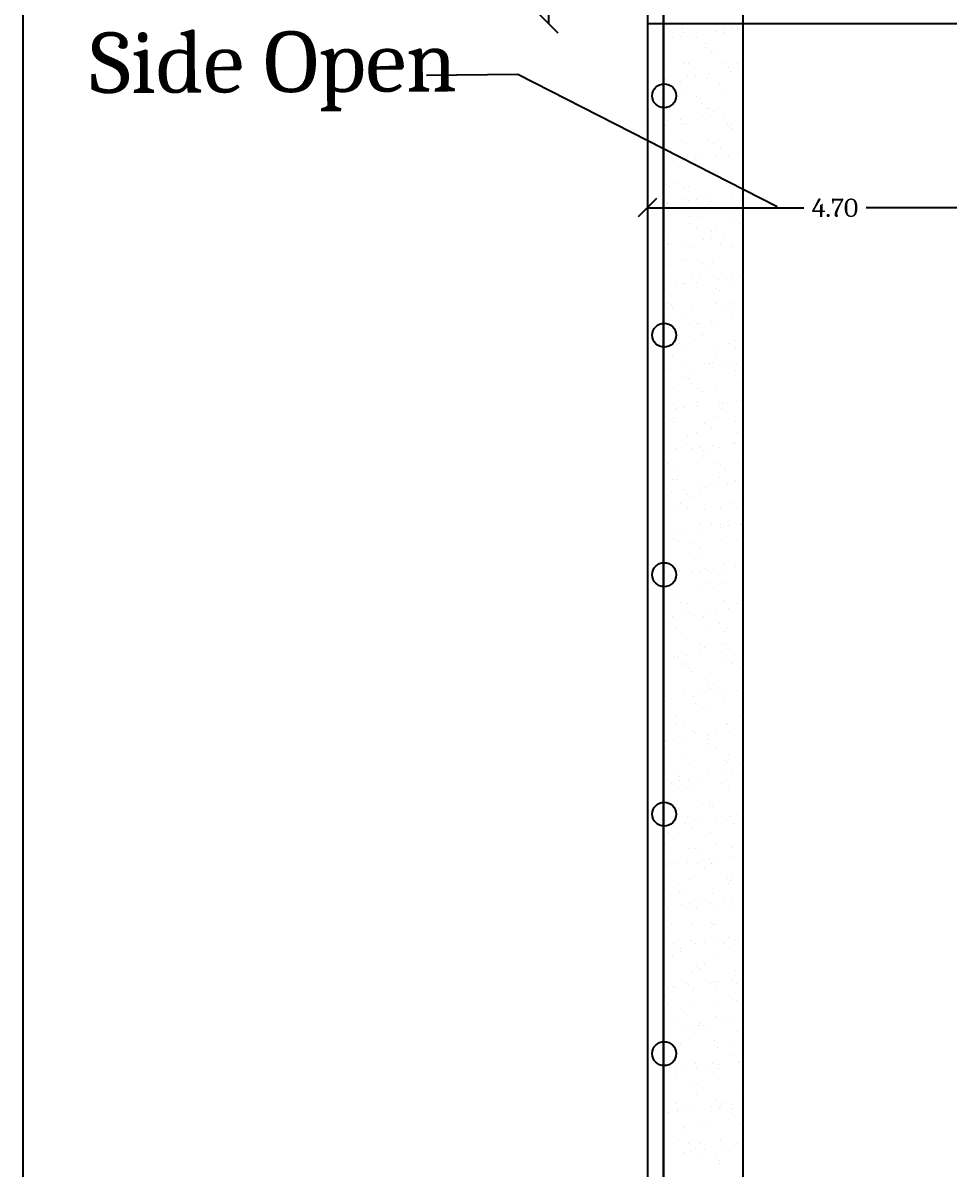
# Model space of a CAD drawing. Header units: metres. Extents: x 54 to 230, y 9 to 104.
# Drawn here: x 54.04 to 65.65, y 56.85 to 71.21 of the extents above; entities that cross this region are included whole.
import ezdxf

# ---------------------------------------------------------------- set-up
doc = ezdxf.new("R2010")
doc.units = ezdxf.units.M
doc.header["$MEASUREMENT"] = 0
for name, color, linetype in [('AS_AT_SITE', 7, 'Continuous'), ('BLK_1_LVL_0_SIDE_SETBACK1', 171, 'Continuous'), ('FMB_OR_PLR', 7, 'Continuous'), ('PER_AISLE_WIDTH', 7, 'Continuous'), ('PLOT_BOUNDARY', 70, 'Continuous'), ('RWH', 130, 'Continuous'), ('SUPER_IMPOSED', 7, 'Continuous'), ('TWO_WHEELER_DRIVE_WAY', 7, 'Continuous')]:
    doc.layers.add(name, color=color, linetype=linetype)
doc.layers.add('DRIVE_WAY', color=254, linetype='Continuous', plot=False)
doc.styles.get("Standard").update_dxf_attribs({"font": 'Cambria.ttf'})
doc.dimstyles.get("Standard").update_dxf_attribs({"dimtxt": 0.23, "dimasz": 0.23, "dimexe": 0.18, "dimexo": 0.0625, "dimgap": 0.09, "dimtad": 0, "dimzin": 0, "dimdsep": 46, "dimtxsty": 'Standard', "dimblk": 'OBLIQUE', "dimcen": 0.09, "dimse1": 1, "dimse2": 1, "dimadec": 0, "dimazin": 0, "dimtfac": 1, "dimtofl": 0, "dimtmove": 0, "dimatfit": 3, "dimldrblk": 'OBLIQUE', "dimfxl": 0, "dimtolj": 1, "dimtzin": 0, "dimarcsym": 0})

# ---------------------------------------------------------------- blocks, each defined once
blk = doc.blocks.new('_Oblique')
at = {"color": 0, "linetype": 'ByBlock', "lineweight": -2}
blk.add_line((-0.5, -0.5), (0.5, 0.5), dxfattribs=at)
blk = doc.blocks.new('*D258')
at = {"color": 0, "lineweight": -2}
for p, q in [((61.871, 68.893), (63.83, 68.893)), ((66.571, 68.893), (64.612, 68.893))]:
    blk.add_line(p, q, dxfattribs=at)
at = {"color": 0, "lineweight": -2, "xscale": 0.23, "yscale": 0.23, "zscale": 0.23, "rotation": 180}
blk.add_blockref('_Oblique', (61.871, 68.893), dxfattribs=at)
at = {"color": 0, "lineweight": -2, "xscale": 0.23, "yscale": 0.23, "zscale": 0.23}
blk.add_blockref('_Oblique', (66.571, 68.893), dxfattribs=at)
at = {"color": 0, "insert": (64.221, 68.893), "char_height": 0.23, "attachment_point": 5}
blk.add_mtext('\\A1;4.70', dxfattribs=at)
blk = doc.blocks.new('*D261')
at = {"color": 0, "lineweight": -2}
for p, q in [((60.633, 77.079), (60.633, 74.526)), ((60.633, 71.199), (60.633, 73.753))]:
    blk.add_line(p, q, dxfattribs=at)
at = {"color": 0, "lineweight": -2, "xscale": 0.23, "yscale": 0.23, "zscale": 0.23}
for p, rotation in [((60.633, 77.079), 90), ((60.633, 71.199), 270)]:
    blk.add_blockref('_Oblique', p, dxfattribs=dict(at, rotation=rotation))
at = {"color": 0, "insert": (60.633, 74.139), "char_height": 0.23, "attachment_point": 5, "rotation": 90}
blk.add_mtext('\\A1;5.88', dxfattribs=at)

msp = doc.modelspace()

# ---------------------------------------------------------------- linework, layer by layer
at = {"color": 0, "lineweight": 25, "ltscale": 0.25}
for p, q in [((54.043, 103.972), (54.043, 9.383)), ((61.871, 77.079), (61.871, 28.503)), ((62.071, 76.879), (62.071, 28.503))]:
    msp.add_line(p, q, dxfattribs=at)
at = {"color": 0, "linetype": 'Continuous', "lineweight": 25, "ltscale": 0.25}
for p, q in [((62.219, 71.197), (62.219, 71.197)), ((62.304, 71.143), (62.304, 71.143)), ((62.306, 71.185), (62.306, 71.185)), ((62.328, 71.092), (62.328, 71.092)), ((62.726, 71.099), (62.726, 71.099)), ((62.83, 71.113), (62.83, 71.113)), ((62.839, 71.089), (62.839, 71.089)), ((62.842, 71.198), (62.842, 71.198)), ((62.927, 71.144), (62.927, 71.144)), ((62.993, 71.134), (62.993, 71.134)), ((62.188, 71.028), (62.188, 71.028)), ((62.292, 71.042), (62.292, 71.042)), ((62.455, 71.063), (62.455, 71.063)), ((62.48, 71.026), (62.48, 71.026)), ((62.607, 70.95), (62.607, 70.95)), ((62.598, 70.904), (62.598, 70.904)), ((62.679, 70.843), (62.679, 70.843)), ((62.716, 70.809), (62.716, 70.809)), ((62.078, 70.668), (62.078, 70.668)), ((62.34, 70.706), (62.34, 70.706)), ((62.381, 70.696), (62.381, 70.696)), ((62.465, 70.642), (62.465, 70.642)), ((62.852, 70.704), (62.852, 70.704)), ((62.89, 70.65), (62.89, 70.65)), ((63.004, 70.697), (63.004, 70.697)), ((62.101, 70.499), (62.101, 70.499)), ((62.114, 70.634), (62.114, 70.634)), ((62.372, 70.535), (62.372, 70.535)), ((62.476, 70.548), (62.476, 70.548)), ((62.611, 70.519), (62.611, 70.519)), ((62.639, 70.57), (62.639, 70.57)), ((62.911, 70.605), (62.911, 70.605)), ((63.015, 70.619), (63.015, 70.619)), ((62.146, 70.448), (62.146, 70.448)), ((62.288, 70.474), (62.288, 70.474)), ((62.769, 70.449), (62.769, 70.449)), ((62.353, 70.321), (62.353, 70.321)), ((62.488, 70.292), (62.488, 70.292)), ((62.524, 70.258), (62.524, 70.258)), ((62.864, 70.319), (62.864, 70.319)), ((62.083, 70.114), (62.083, 70.114)), ((62.542, 70.195), (62.542, 70.195)), ((62.623, 70.133), (62.623, 70.133)), ((62.627, 70.142), (62.627, 70.142)), ((62.698, 70.099), (62.698, 70.099)), ((62.823, 70.076), (62.823, 70.076)), ((62.123, 69.984), (62.123, 69.984)), ((62.285, 70.005), (62.285, 70.005)), ((62.308, 69.947), (62.308, 69.947)), ((62.365, 69.936), (62.365, 69.936)), ((62.557, 70.041), (62.557, 70.041)), ((62.661, 70.055), (62.661, 70.055)), ((62.877, 69.933), (62.877, 69.933)), ((62.93, 69.948), (62.93, 69.948)), ((62.097, 69.923), (62.097, 69.923)), ((62.897, 69.916), (62.897, 69.916)), ((62.934, 69.883), (62.934, 69.883)), ((62.081, 69.693), (62.081, 69.693)), ((62.096, 69.729), (62.096, 69.729)), ((62.165, 69.64), (62.165, 69.64)), ((62.296, 69.741), (62.296, 69.741)), ((62.333, 69.707), (62.333, 69.707)), ((62.636, 69.748), (62.636, 69.748)), ((62.704, 69.695), (62.704, 69.695)), ((62.788, 69.641), (62.788, 69.641)), ((62.378, 69.55), (62.378, 69.55)), ((62.47, 69.512), (62.47, 69.512)), ((62.507, 69.548), (62.507, 69.548)), ((62.741, 69.547), (62.741, 69.547)), ((62.845, 69.561), (62.845, 69.561)), ((62.89, 69.548), (62.89, 69.548)), ((63.008, 69.583), (63.008, 69.583)), ((62.203, 69.477), (62.203, 69.477)), ((62.307, 69.49), (62.307, 69.49)), ((62.469, 69.446), (62.469, 69.446)), ((62.648, 69.363), (62.648, 69.363)), ((62.706, 69.365), (62.706, 69.365)), ((62.108, 69.343), (62.108, 69.343)), ((62.743, 69.331), (62.743, 69.331)), ((62.105, 69.19), (62.105, 69.19)), ((62.142, 69.156), (62.142, 69.156)), ((62.243, 69.193), (62.243, 69.193)), ((62.327, 69.139), (62.327, 69.139)), ((62.391, 69.165), (62.391, 69.165)), ((62.865, 69.194), (62.865, 69.194)), ((62.902, 69.162), (62.902, 69.162)), ((62.917, 69.172), (62.917, 69.172)), ((62.95, 69.14), (62.95, 69.14)), ((63.03, 69.068), (63.03, 69.068)), ((62.116, 68.947), (62.116, 68.947)), ((62.121, 68.958), (62.121, 68.958)), ((62.316, 68.996), (62.316, 68.996)), ((62.387, 68.983), (62.387, 68.983)), ((62.491, 68.997), (62.491, 68.997)), ((62.631, 68.945), (62.631, 68.945)), ((62.654, 69.018), (62.654, 69.018)), ((62.661, 68.977), (62.661, 68.977)), ((62.926, 69.054), (62.926, 69.054)), ((62.403, 68.78), (62.403, 68.78)), ((62.515, 68.814), (62.515, 68.814)), ((62.552, 68.78), (62.552, 68.78)), ((62.915, 68.777), (62.915, 68.777)), ((62.404, 68.692), (62.404, 68.692)), ((62.489, 68.638), (62.489, 68.638)), ((63.027, 68.693), (63.027, 68.693)), ((62.133, 68.573), (62.133, 68.573)), ((62.572, 68.49), (62.572, 68.49)), ((62.674, 68.592), (62.674, 68.592)), ((62.676, 68.503), (62.676, 68.503)), ((62.726, 68.621), (62.726, 68.621)), ((62.838, 68.525), (62.838, 68.525)), ((62.124, 68.445), (62.124, 68.445)), ((62.137, 68.432), (62.137, 68.432)), ((62.169, 68.444), (62.169, 68.444)), ((62.3, 68.454), (62.3, 68.454)), ((62.416, 68.394), (62.416, 68.394)), ((62.792, 68.445), (62.792, 68.445)), ((62.925, 68.438), (62.925, 68.438)), ((62.927, 68.392), (62.927, 68.392)), ((62.962, 68.405), (62.962, 68.405)), ((62.324, 68.263), (62.324, 68.263)), ((62.36, 68.229), (62.36, 68.229)), ((62.686, 68.207), (62.686, 68.207)), ((62.146, 68.187), (62.146, 68.187)), ((62.534, 68.07), (62.534, 68.07)), ((62.566, 68.191), (62.566, 68.191)), ((62.65, 68.137), (62.65, 68.137)), ((62.218, 67.925), (62.218, 67.925)), ((62.322, 67.939), (62.322, 67.939)), ((62.331, 67.943), (62.331, 67.943)), ((62.428, 68.009), (62.428, 68.009)), ((62.484, 67.96), (62.484, 67.96)), ((62.756, 67.996), (62.756, 67.996)), ((62.86, 68.01), (62.86, 68.01)), ((62.94, 68.006), (62.94, 68.006)), ((62.954, 67.944), (62.954, 67.944)), ((63.023, 68.031), (63.023, 68.031)), ((62.159, 67.802), (62.159, 67.802)), ((62.699, 67.821), (62.699, 67.821)), ((62.733, 67.887), (62.733, 67.887)), ((62.77, 67.853), (62.77, 67.853)), ((62.104, 67.689), (62.104, 67.689)), ((62.132, 67.712), (62.132, 67.712)), ((62.169, 67.678), (62.169, 67.678)), ((62.189, 67.635), (62.189, 67.635)), ((62.727, 67.69), (62.727, 67.69)), ((62.812, 67.636), (62.812, 67.636)), ((62.944, 67.694), (62.944, 67.694)), ((62.343, 67.518), (62.343, 67.518)), ((62.441, 67.623), (62.441, 67.623)), ((62.94, 67.502), (62.94, 67.502)), ((62.953, 67.621), (62.953, 67.621)), ((63.045, 67.516), (63.045, 67.516)), ((62.13, 67.396), (62.13, 67.396)), ((62.171, 67.416), (62.171, 67.416)), ((62.402, 67.432), (62.402, 67.432)), ((62.492, 67.442), (62.492, 67.442)), ((62.506, 67.445), (62.506, 67.445)), ((62.669, 67.467), (62.669, 67.467)), ((62.711, 67.436), (62.711, 67.436)), ((62.454, 67.238), (62.454, 67.238)), ((62.542, 67.336), (62.542, 67.336)), ((62.579, 67.302), (62.579, 67.302)), ((62.965, 67.236), (62.965, 67.236)), ((62.266, 67.188), (62.266, 67.188)), ((62.35, 67.134), (62.35, 67.134)), ((62.753, 67.143), (62.753, 67.143)), ((62.889, 67.189), (62.889, 67.189)), ((62.973, 67.136), (62.973, 67.136)), ((62.152, 66.967), (62.152, 66.967)), ((62.184, 67.031), (62.184, 67.031)), ((62.586, 66.938), (62.586, 66.938)), ((62.654, 66.941), (62.654, 66.941)), ((62.691, 66.952), (62.691, 66.952)), ((62.724, 67.051), (62.724, 67.051)), ((62.853, 66.973), (62.853, 66.973)), ((62.952, 66.96), (62.952, 66.96)), ((62.989, 66.927), (62.989, 66.927)), ((62.152, 66.881), (62.152, 66.881)), ((62.315, 66.902), (62.315, 66.902)), ((62.351, 66.785), (62.351, 66.785)), ((62.466, 66.853), (62.466, 66.853)), ((62.978, 66.85), (62.978, 66.85)), ((62.196, 66.646), (62.196, 66.646)), ((62.388, 66.751), (62.388, 66.751)), ((62.427, 66.687), (62.427, 66.687)), ((62.512, 66.634), (62.512, 66.634)), ((62.737, 66.665), (62.737, 66.665)), ((63.05, 66.689), (63.05, 66.689)), ((62.562, 66.592), (62.562, 66.592)), ((63.038, 66.48), (63.038, 66.48)), ((62.193, 66.439), (62.193, 66.439)), ((62.233, 66.374), (62.233, 66.374)), ((62.337, 66.387), (62.337, 66.387)), ((62.479, 66.467), (62.479, 66.467)), ((62.499, 66.409), (62.499, 66.409)), ((62.761, 66.409), (62.761, 66.409)), ((62.771, 66.444), (62.771, 66.444)), ((62.798, 66.376), (62.798, 66.376)), ((62.815, 66.44), (62.815, 66.44)), ((62.875, 66.458), (62.875, 66.458)), ((62.99, 66.465), (62.99, 66.465)), ((62.16, 66.234), (62.16, 66.234)), ((62.196, 66.2), (62.196, 66.2)), ((62.209, 66.26), (62.209, 66.26)), ((62.749, 66.28), (62.749, 66.28)), ((62.972, 66.216), (62.972, 66.216)), ((62.491, 66.082), (62.491, 66.082)), ((62.589, 66.187), (62.589, 66.187)), ((62.673, 66.133), (62.673, 66.133)), ((63.003, 66.08), (63.003, 66.08)), ((62.354, 65.938), (62.354, 65.938)), ((62.37, 66.041), (62.37, 66.041)), ((62.684, 65.915), (62.684, 65.915)), ((62.955, 65.951), (62.955, 65.951)), ((62.977, 65.939), (62.977, 65.939)), ((63.059, 65.965), (63.059, 65.965)), ((62.145, 65.844), (62.145, 65.844)), ((62.222, 65.875), (62.222, 65.875)), ((62.417, 65.88), (62.417, 65.88)), ((62.521, 65.894), (62.521, 65.894)), ((62.57, 65.858), (62.57, 65.858)), ((62.606, 65.824), (62.606, 65.824)), ((62.762, 65.894), (62.762, 65.894)), ((62.128, 65.685), (62.128, 65.685)), ((62.212, 65.631), (62.212, 65.631)), ((62.504, 65.697), (62.504, 65.697)), ((62.751, 65.686), (62.751, 65.686)), ((62.78, 65.665), (62.78, 65.665)), ((62.835, 65.632), (62.835, 65.632)), ((63.016, 65.694), (63.016, 65.694)), ((62.179, 65.489), (62.179, 65.489)), ((62.234, 65.49), (62.234, 65.49)), ((62.774, 65.509), (62.774, 65.509)), ((62.979, 65.483), (62.979, 65.483)), ((62.167, 65.329), (62.167, 65.329)), ((62.33, 65.351), (62.33, 65.351)), ((62.516, 65.437), (62.516, 65.437)), ((62.601, 65.386), (62.601, 65.386)), ((62.705, 65.4), (62.705, 65.4)), ((62.868, 65.422), (62.868, 65.422)), ((63.016, 65.449), (63.016, 65.449)), ((62.378, 65.307), (62.378, 65.307)), ((62.415, 65.273), (62.415, 65.273)), ((62.517, 65.311), (62.517, 65.311)), ((63.028, 65.309), (63.028, 65.309)), ((62.247, 65.104), (62.247, 65.104)), ((62.289, 65.184), (62.289, 65.184)), ((62.374, 65.13), (62.374, 65.13)), ((62.589, 65.114), (62.589, 65.114)), ((62.787, 65.124), (62.787, 65.124)), ((62.912, 65.185), (62.912, 65.185)), ((62.996, 65.131), (62.996, 65.131)), ((62.529, 64.926), (62.529, 64.926)), ((62.677, 64.937), (62.677, 64.937)), ((62.788, 64.931), (62.788, 64.931)), ((62.89, 64.907), (62.89, 64.907)), ((63.041, 64.923), (63.041, 64.923)), ((63.052, 64.928), (63.052, 64.928)), ((62.187, 64.756), (62.187, 64.756)), ((62.247, 64.822), (62.247, 64.822)), ((62.351, 64.836), (62.351, 64.836)), ((62.514, 64.857), (62.514, 64.857)), ((62.786, 64.893), (62.786, 64.893)), ((62.825, 64.898), (62.825, 64.898)), ((62.224, 64.722), (62.224, 64.722)), ((62.259, 64.719), (62.259, 64.719)), ((62.451, 64.683), (62.451, 64.683)), ((62.535, 64.629), (62.535, 64.629)), ((62.8, 64.738), (62.8, 64.738)), ((62.999, 64.738), (62.999, 64.738)), ((62.398, 64.563), (62.398, 64.563)), ((62.542, 64.541), (62.542, 64.541)), ((63.053, 64.538), (63.053, 64.538)), ((62.216, 64.435), (62.216, 64.435)), ((62.272, 64.334), (62.272, 64.334)), ((62.432, 64.328), (62.432, 64.328)), ((62.536, 64.342), (62.536, 64.342)), ((62.597, 64.38), (62.597, 64.38)), ((62.634, 64.346), (62.634, 64.346)), ((62.698, 64.364), (62.698, 64.364)), ((62.812, 64.353), (62.812, 64.353)), ((62.839, 64.436), (62.839, 64.436)), ((62.97, 64.399), (62.97, 64.399)), ((62.16, 64.293), (62.16, 64.293)), ((62.612, 64.182), (62.612, 64.182)), ((62.808, 64.187), (62.808, 64.187)), ((62.074, 64.127), (62.074, 64.127)), ((62.554, 64.155), (62.554, 64.155)), ((62.697, 64.128), (62.697, 64.128)), ((63.066, 64.153), (63.066, 64.153)), ((62.206, 64.011), (62.206, 64.011)), ((62.285, 63.948), (62.285, 63.948)), ((62.377, 63.934), (62.377, 63.934)), ((62.825, 63.968), (62.825, 63.968)), ((63, 63.935), (63, 63.935)), ((63.007, 64.005), (63.007, 64.005)), ((63.044, 63.971), (63.044, 63.971)), ((62.078, 63.764), (62.078, 63.764)), ((62.182, 63.778), (62.182, 63.778)), ((62.344, 63.799), (62.344, 63.799)), ((62.406, 63.829), (62.406, 63.829)), ((62.442, 63.795), (62.442, 63.795)), ((62.567, 63.77), (62.567, 63.77)), ((62.616, 63.835), (62.616, 63.835)), ((62.72, 63.849), (62.72, 63.849)), ((62.883, 63.87), (62.883, 63.87)), ((62.151, 63.68), (62.151, 63.68)), ((62.235, 63.626), (62.235, 63.626)), ((62.616, 63.636), (62.616, 63.636)), ((62.774, 63.681), (62.774, 63.681)), ((62.858, 63.628), (62.858, 63.628)), ((62.297, 63.563), (62.297, 63.563)), ((62.837, 63.582), (62.837, 63.582)), ((62.539, 63.433), (62.539, 63.433)), ((62.58, 63.384), (62.58, 63.384)), ((62.801, 63.341), (62.801, 63.341)), ((62.815, 63.453), (62.815, 63.453)), ((62.852, 63.42), (62.852, 63.42)), ((62.905, 63.355), (62.905, 63.355)), ((63.067, 63.376), (63.067, 63.376)), ((62.214, 63.278), (62.214, 63.278)), ((62.251, 63.244), (62.251, 63.244)), ((62.262, 63.27), (62.262, 63.27)), ((62.31, 63.177), (62.31, 63.177)), ((62.312, 63.179), (62.312, 63.179)), ((62.366, 63.284), (62.366, 63.284)), ((62.529, 63.306), (62.529, 63.306)), ((62.85, 63.197), (62.85, 63.197)), ((62.935, 63.181), (62.935, 63.181)), ((63.026, 63.26), (63.026, 63.26)), ((62.397, 63.126), (62.397, 63.126)), ((62.425, 63.085), (62.425, 63.085)), ((63.02, 63.127), (63.02, 63.127)), ((62.078, 62.931), (62.078, 62.931)), ((62.592, 62.999), (62.592, 62.999)), ((62.624, 62.902), (62.624, 62.902)), ((62.7, 62.932), (62.7, 62.932)), ((62.322, 62.792), (62.322, 62.792)), ((62.447, 62.777), (62.447, 62.777)), ((62.551, 62.791), (62.551, 62.791)), ((62.661, 62.868), (62.661, 62.868)), ((62.713, 62.812), (62.713, 62.812)), ((62.863, 62.812), (62.863, 62.812)), ((62.985, 62.848), (62.985, 62.848)), ((62.081, 62.607), (62.081, 62.607)), ((62.175, 62.741), (62.175, 62.741)), ((62.474, 62.679), (62.474, 62.679)), ((62.558, 62.625), (62.558, 62.625)), ((62.605, 62.614), (62.605, 62.614)), ((62.835, 62.709), (62.835, 62.709)), ((62.234, 62.533), (62.234, 62.533)), ((63.034, 62.527), (63.034, 62.527)), ((62.239, 62.43), (62.239, 62.43)), ((62.335, 62.407), (62.335, 62.407)), ((62.433, 62.351), (62.433, 62.351)), ((62.47, 62.317), (62.47, 62.317)), ((62.862, 62.431), (62.862, 62.431)), ((62.875, 62.426), (62.875, 62.426)), ((62.898, 62.318), (62.898, 62.318)), ((62.093, 62.212), (62.093, 62.212)), ((62.094, 62.222), (62.094, 62.222)), ((62.197, 62.226), (62.197, 62.226)), ((62.359, 62.248), (62.359, 62.248)), ((62.617, 62.228), (62.617, 62.228)), ((62.631, 62.283), (62.631, 62.283)), ((62.636, 62.178), (62.636, 62.178)), ((62.735, 62.297), (62.735, 62.297)), ((62.097, 62.123), (62.097, 62.123)), ((62.644, 62.158), (62.644, 62.158)), ((62.72, 62.124), (62.72, 62.124)), ((62.888, 62.041), (62.888, 62.041)), ((62.348, 62.021), (62.348, 62.021)), ((62.401, 61.929), (62.401, 61.929)), ((62.843, 61.975), (62.843, 61.975)), ((62.88, 61.942), (62.88, 61.942)), ((63.023, 61.931), (63.023, 61.931)), ((62.106, 61.836), (62.106, 61.836)), ((62.242, 61.8), (62.242, 61.8)), ((62.278, 61.766), (62.278, 61.766)), ((62.544, 61.754), (62.544, 61.754)), ((62.63, 61.843), (62.63, 61.843)), ((62.815, 61.79), (62.815, 61.79)), ((62.919, 61.804), (62.919, 61.804)), ((63.054, 61.782), (63.054, 61.782)), ((62.174, 61.676), (62.174, 61.676)), ((62.259, 61.622), (62.259, 61.622)), ((62.277, 61.719), (62.277, 61.719)), ((62.36, 61.636), (62.36, 61.636)), ((62.381, 61.733), (62.381, 61.733)), ((62.452, 61.607), (62.452, 61.607)), ((62.797, 61.677), (62.797, 61.677)), ((62.881, 61.623), (62.881, 61.623)), ((62.9, 61.655), (62.9, 61.655)), ((62.643, 61.458), (62.643, 61.458)), ((62.119, 61.451), (62.119, 61.451)), ((62.562, 61.429), (62.562, 61.429)), ((62.651, 61.424), (62.651, 61.424)), ((62.688, 61.39), (62.688, 61.39)), ((62.087, 61.215), (62.087, 61.215)), ((62.19, 61.19), (62.19, 61.19)), ((62.336, 61.175), (62.336, 61.175)), ((62.373, 61.251), (62.373, 61.251)), ((62.461, 61.225), (62.461, 61.225)), ((62.566, 61.239), (62.566, 61.239)), ((62.728, 61.26), (62.728, 61.26)), ((62.862, 61.231), (62.862, 61.231)), ((62.913, 61.27), (62.913, 61.27)), ((62.959, 61.176), (62.959, 61.176)), ((63, 61.296), (63, 61.296)), ((62.132, 61.066), (62.132, 61.066)), ((62.261, 61.056), (62.261, 61.056)), ((62.42, 61.121), (62.42, 61.121)), ((62.655, 61.072), (62.655, 61.072)), ((63.043, 61.122), (63.043, 61.122)), ((63.061, 61.049), (63.061, 61.049)), ((62.101, 60.927), (62.101, 60.927)), ((62.724, 60.928), (62.724, 60.928)), ((62.926, 60.885), (62.926, 60.885)), ((62.385, 60.865), (62.385, 60.865)), ((62.46, 60.873), (62.46, 60.873)), ((62.497, 60.839), (62.497, 60.839)), ((62.75, 60.746), (62.75, 60.746)), ((62.913, 60.767), (62.913, 60.767)), ((62.107, 60.661), (62.107, 60.661)), ((62.144, 60.68), (62.144, 60.68)), ((62.212, 60.675), (62.212, 60.675)), ((62.374, 60.696), (62.374, 60.696)), ((62.497, 60.674), (62.497, 60.674)), ((62.582, 60.62), (62.582, 60.62)), ((62.646, 60.732), (62.646, 60.732)), ((62.668, 60.687), (62.668, 60.687)), ((62.671, 60.68), (62.671, 60.68)), ((62.398, 60.48), (62.398, 60.48)), ((62.87, 60.497), (62.87, 60.497)), ((62.907, 60.464), (62.907, 60.464)), ((62.938, 60.499), (62.938, 60.499)), ((62.262, 60.426), (62.262, 60.426)), ((62.269, 60.322), (62.269, 60.322)), ((62.885, 60.427), (62.885, 60.427)), ((62.157, 60.295), (62.157, 60.295)), ((62.292, 60.167), (62.292, 60.167)), ((62.306, 60.288), (62.306, 60.288)), ((62.396, 60.181), (62.396, 60.181)), ((62.559, 60.203), (62.559, 60.203)), ((62.659, 60.173), (62.659, 60.173)), ((62.68, 60.302), (62.68, 60.302)), ((62.83, 60.238), (62.83, 60.238)), ((62.934, 60.252), (62.934, 60.252)), ((62.12, 60.118), (62.12, 60.118)), ((62.411, 60.095), (62.411, 60.095)), ((62.48, 60.129), (62.48, 60.129)), ((62.743, 60.12), (62.743, 60.12)), ((62.951, 60.114), (62.951, 60.114)), ((62.169, 59.909), (62.169, 59.909)), ((62.424, 59.925), (62.424, 59.925)), ((62.679, 59.946), (62.679, 59.946)), ((62.693, 59.916), (62.693, 59.916)), ((62.716, 59.913), (62.716, 59.913)), ((63.047, 59.926), (63.047, 59.926)), ((62.078, 59.771), (62.078, 59.771)), ((62.114, 59.737), (62.114, 59.737)), ((62.89, 59.753), (62.89, 59.753)), ((63.015, 59.745), (63.015, 59.745)), ((62.197, 59.671), (62.197, 59.671)), ((62.205, 59.638), (62.205, 59.638)), ((62.282, 59.618), (62.282, 59.618)), ((62.423, 59.709), (62.423, 59.709)), ((62.476, 59.674), (62.476, 59.674)), ((62.58, 59.688), (62.58, 59.688)), ((62.743, 59.709), (62.743, 59.709)), ((62.82, 59.673), (62.82, 59.673)), ((62.905, 59.619), (62.905, 59.619)), ((62.963, 59.729), (62.963, 59.729)), ((62.182, 59.524), (62.182, 59.524)), ((62.288, 59.578), (62.288, 59.578)), ((62.706, 59.531), (62.706, 59.531)), ((62.436, 59.324), (62.436, 59.324)), ((62.488, 59.395), (62.488, 59.395)), ((62.524, 59.361), (62.524, 59.361)), ((62.585, 59.424), (62.585, 59.424)), ((62.976, 59.343), (62.976, 59.343)), ((62.359, 59.171), (62.359, 59.171)), ((62.661, 59.18), (62.661, 59.18)), ((62.698, 59.202), (62.698, 59.202)), ((62.765, 59.194), (62.765, 59.194)), ((62.927, 59.215), (62.927, 59.215)), ((62.982, 59.172), (62.982, 59.172)), ((62.097, 59.026), (62.097, 59.026)), ((62.122, 59.109), (62.122, 59.109)), ((62.195, 59.139), (62.195, 59.139)), ((62.226, 59.123), (62.226, 59.123)), ((62.389, 59.145), (62.389, 59.145)), ((62.443, 59.117), (62.443, 59.117)), ((62.718, 59.145), (62.718, 59.145)), ((62.897, 59.02), (62.897, 59.02)), ((63.066, 59.118), (63.066, 59.118)), ((62.124, 58.922), (62.124, 58.922)), ((62.448, 58.938), (62.448, 58.938)), ((62.747, 58.923), (62.747, 58.923)), ((62.934, 58.986), (62.934, 58.986)), ((62.989, 58.958), (62.989, 58.958)), ((62.207, 58.753), (62.207, 58.753)), ((62.296, 58.844), (62.296, 58.844)), ((62.333, 58.81), (62.333, 58.81)), ((62.731, 58.76), (62.731, 58.76)), ((62.307, 58.616), (62.307, 58.616)), ((62.411, 58.63), (62.411, 58.63)), ((62.507, 58.651), (62.507, 58.651)), ((62.521, 58.67), (62.521, 58.67)), ((62.573, 58.651), (62.573, 58.651)), ((62.605, 58.616), (62.605, 58.616)), ((62.845, 58.687), (62.845, 58.687)), ((62.949, 58.7), (62.949, 58.7)), ((62.461, 58.553), (62.461, 58.553)), ((62.706, 58.468), (62.706, 58.468)), ((63.001, 58.573), (63.001, 58.573)), ((62.22, 58.368), (62.22, 58.368)), ((62.286, 58.421), (62.286, 58.421)), ((62.743, 58.435), (62.743, 58.435)), ((62.743, 58.375), (62.743, 58.375)), ((62.909, 58.423), (62.909, 58.423)), ((62.105, 58.293), (62.105, 58.293)), ((62.142, 58.259), (62.142, 58.259)), ((62.474, 58.168), (62.474, 58.168)), ((62.682, 58.169), (62.682, 58.169)), ((62.758, 58.157), (62.758, 58.157)), ((62.917, 58.275), (62.917, 58.275)), ((63.014, 58.187), (63.014, 58.187)), ((63.029, 58.193), (63.029, 58.193)), ((62.144, 58.114), (62.144, 58.114)), ((62.219, 58.087), (62.219, 58.087)), ((62.316, 58.1), (62.316, 58.1)), ((62.491, 58.122), (62.491, 58.122)), ((62.595, 58.136), (62.595, 58.136)), ((62.766, 58.115), (62.766, 58.115)), ((62.232, 57.983), (62.232, 57.983)), ((62.447, 57.921), (62.447, 57.921)), ((62.515, 57.917), (62.515, 57.917)), ((62.552, 57.883), (62.552, 57.883)), ((62.756, 57.989), (62.756, 57.989)), ((63.07, 57.922), (63.07, 57.922)), ((62.486, 57.782), (62.486, 57.782)), ((62.726, 57.724), (62.726, 57.724)), ((63.026, 57.802), (63.026, 57.802)), ((62.221, 57.667), (62.221, 57.667)), ((62.245, 57.597), (62.245, 57.597)), ((62.305, 57.613), (62.305, 57.613)), ((62.404, 57.593), (62.404, 57.593)), ((62.676, 57.629), (62.676, 57.629)), ((62.769, 57.604), (62.769, 57.604)), ((62.78, 57.642), (62.78, 57.642)), ((62.844, 57.668), (62.844, 57.668)), ((62.928, 57.614), (62.928, 57.614)), ((62.942, 57.664), (62.942, 57.664)), ((62.124, 57.548), (62.124, 57.548)), ((62.137, 57.558), (62.137, 57.558)), ((62.241, 57.572), (62.241, 57.572)), ((62.925, 57.542), (62.925, 57.542)), ((62.962, 57.508), (62.962, 57.508)), ((62.324, 57.366), (62.324, 57.366)), ((62.36, 57.332), (62.36, 57.332)), ((62.499, 57.397), (62.499, 57.397)), ((62.609, 57.42), (62.609, 57.42)), ((63.039, 57.416), (63.039, 57.416)), ((62.258, 57.212), (62.258, 57.212)), ((62.382, 57.166), (62.382, 57.166)), ((62.534, 57.173), (62.534, 57.173)), ((62.781, 57.219), (62.781, 57.219)), ((62.964, 57.149), (62.964, 57.149)), ((63.005, 57.167), (63.005, 57.167)), ((62.322, 57.064), (62.322, 57.064)), ((62.426, 57.078), (62.426, 57.078)), ((62.467, 57.112), (62.467, 57.112)), ((62.511, 57.012), (62.511, 57.012)), ((62.588, 57.099), (62.588, 57.099)), ((62.86, 57.135), (62.86, 57.135)), ((63.052, 57.031), (63.052, 57.031)), ((62.147, 56.918), (62.147, 56.918)), ((62.733, 56.99), (62.733, 56.99)), ((62.77, 56.957), (62.77, 56.957)), ((62.77, 56.919), (62.77, 56.919))]:
    msp.add_line(p, q, dxfattribs=at)
at = {"color": 0, "lineweight": 25}
for p, q in [((60.246, 70.562), (59.1, 70.552)), ((63.496, 68.907), (60.246, 70.562))]:
    msp.add_line(p, q, dxfattribs=at)
at = {"color": 0, "lineweight": 25, "ltscale": 0.25}
msp.add_lwpolyline([(77.541, 74.544), (79.571, 73.985), (79.571, 28.503), (80.571, 28.503), (80.571, 74.747), (72.824, 76.879), (62.071, 76.879), (62.071, 28.503), (63.071, 28.503), (63.071, 75.879), (72.689, 75.879), (77.339, 74.599)], dxfattribs=at)
at = {"lineweight": 25, "ltscale": 0.25}
msp.add_lwpolyline([(66.571, 28.503), (62.071, 28.503), (62.071, 74.599), (77.541, 74.599), (80.571, 74.599), (80.571, 28.503), (77.541, 28.503), (77.541, 71.199), (66.571, 71.199)], close=True, dxfattribs=at)
at = {"color": 0, "lineweight": 25, "ltscale": 0.25}
for centre in [(62.081, 70.297), (62.081, 70.297), (62.081, 67.297), (62.081, 64.297), (62.081, 61.297), (62.081, 58.297)]:
    msp.add_circle(centre, 0.15, dxfattribs=at)
at = {"layer": 'AS_AT_SITE', "color": 6}
msp.add_lwpolyline([(80.771, 74.899), (72.851, 77.079), (61.871, 77.079), (61.871, 28.503), (80.771, 28.503)], close=True, dxfattribs=at)
at = {"layer": 'BLK_1_LVL_0_SIDE_SETBACK1', "lineweight": 25, "ltscale": 0.25}
msp.add_lwpolyline([(61.871, 34.299), (66.571, 34.299), (66.571, 71.199), (61.871, 71.199)], close=True, dxfattribs=at)
at = {"layer": 'DRIVE_WAY', "color": 254, "lineweight": 25, "ltscale": 0.25}
msp.add_lwpolyline([(62.071, 28.528), (66.571, 28.528), (66.571, 71.199), (62.071, 71.199)], close=True, dxfattribs=at)
at = {"layer": 'FMB_OR_PLR', "color": 70}
msp.add_lwpolyline([(80.771, 74.899), (72.851, 77.079), (61.871, 77.079), (61.871, 28.503), (80.771, 28.503)], close=True, dxfattribs=at)
at = {"layer": 'PER_AISLE_WIDTH', "color": 5}
msp.add_lwpolyline([(66.571, 71.199), (62.071, 71.199), (62.071, 37.869), (66.571, 37.869)], close=True, dxfattribs=at)
at = {"layer": 'PLOT_BOUNDARY', "color": 70, "lineweight": 25, "ltscale": 0.25}
msp.add_lwpolyline([(80.771, 74.899), (72.851, 77.079), (61.871, 77.079), (61.871, 28.503), (80.771, 28.503)], close=True, dxfattribs=at)
at = {"layer": 'RWH', "color": 130, "lineweight": 25, "ltscale": 0.25}
msp.add_lwpolyline([(72.689, 75.879), (77.339, 74.599), (79.571, 73.985), (79.571, 28.503), (80.571, 28.503), (80.571, 74.747), (72.824, 76.879), (62.071, 76.879), (62.071, 28.503), (63.071, 28.503), (63.071, 75.879)], close=True, dxfattribs=at)
at = {"layer": 'SUPER_IMPOSED', "color": 5}
msp.add_lwpolyline([(80.771, 74.899), (72.851, 77.079), (61.871, 77.079), (61.871, 28.503), (80.771, 28.503)], close=True, dxfattribs=at)
at = {"layer": 'TWO_WHEELER_DRIVE_WAY', "color": 6}
msp.add_lwpolyline([(66.571, 28.528), (62.071, 28.528), (62.071, 74.599), (77.541, 74.599), (80.571, 74.599), (80.571, 28.528), (77.541, 28.528), (77.541, 71.199), (66.571, 71.199)], close=True, dxfattribs=at)

# ---------------------------------------------------------------- texts
at = {"color": 0}
msp.add_text('Side Open ', height=0.762, rotation=0.2812, dxfattribs=at).set_placement((54.88, 70.328))

# ---------------------------------------------------------------- dimensions: what is measured, and where the dimension line sits
dim = msp.add_linear_dim(base=(60.633, 71.199), p1=(61.871, 77.079), p2=(66.571, 71.199), angle=90, dimstyle='Standard', override={"dimfxl": 3, "dimfxlon": 1, "dimarcsym": 1}, dxfattribs=at)
dim.commit()
dim.dimension.update_dxf_attribs({"geometry": '*D261', "text_midpoint": (60.633, 74.139)})
dim = msp.add_linear_dim(base=(66.571, 68.893), p1=(61.871, 71.199), p2=(66.571, 71.199), dimstyle='Standard', override={"dimfxl": 3, "dimfxlon": 1, "dimarcsym": 1}, dxfattribs=at)
dim.commit()
dim.dimension.update_dxf_attribs({"geometry": '*D258', "text_midpoint": (64.221, 68.893)})

doc.saveas('drawing.dxf')
